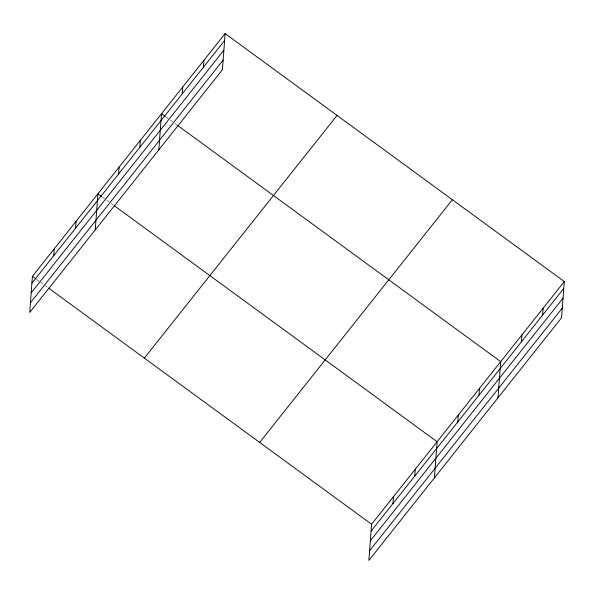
<?xml version="1.0" encoding="UTF-8"?>
<svg xmlns="http://www.w3.org/2000/svg" width="594" height="594" viewBox="0 0 594 594"><rect width="100%" height="100%" fill="white"/><g stroke="black" fill="none" stroke-linecap="round" stroke-linejoin="round"><path stroke-width="0.45" stroke-dasharray="2.97 2.23" d="M165.949 116.914L169.632 119.609M170.367 120.144L174.049 122.839M174.792 123.374L176.997 124.992M102.361 197L106.036 199.695M106.779 200.23L110.462 202.925M111.197 203.46L113.402 205.078M36.835 279.514L39.783 281.667M40.518 282.209L44.201 284.897M44.936 285.439L47.884 287.593"/><path stroke-width="0.89" d="M225.126 33.598L32.418 276.284L29.7 312.451L222.408 69.758L225.126 33.598L564.3 281.549L561.582 317.716L368.874 560.402L371.592 524.242L564.3 281.549M53.742 255.687L54.262 248.782M75.579 228.185L76.099 221.28M95.218 229.937L97.943 193.77L101.619 196.466M118.622 173.983L119.142 167.077M139.82 147.29L140.333 140.377M158.813 149.851L161.531 113.684L165.214 116.379M182.21 93.897L182.729 86.991M203.408 67.196L203.928 60.291M392.909 503.645L393.428 496.733M414.753 476.136L415.273 469.23M434.392 477.888L437.11 441.728L114.137 205.613M457.788 421.933L458.308 415.028M478.987 395.24L479.507 388.335M497.987 397.802L500.705 361.635L177.732 125.527M521.384 341.847L521.903 334.942M542.582 315.154L543.102 308.249M31.898 283.197L224.606 40.503M31.178 292.849L223.886 50.156M30.428 302.799L223.136 60.105M144.349 358.108L337.058 115.422M259.667 442.419L452.376 199.725M371.072 531.147L563.78 288.454M370.344 540.8L563.053 298.114M369.602 550.749L562.31 308.056M32.418 276.284L36.1 278.98M48.619 288.127L371.592 524.242"/></g></svg>
